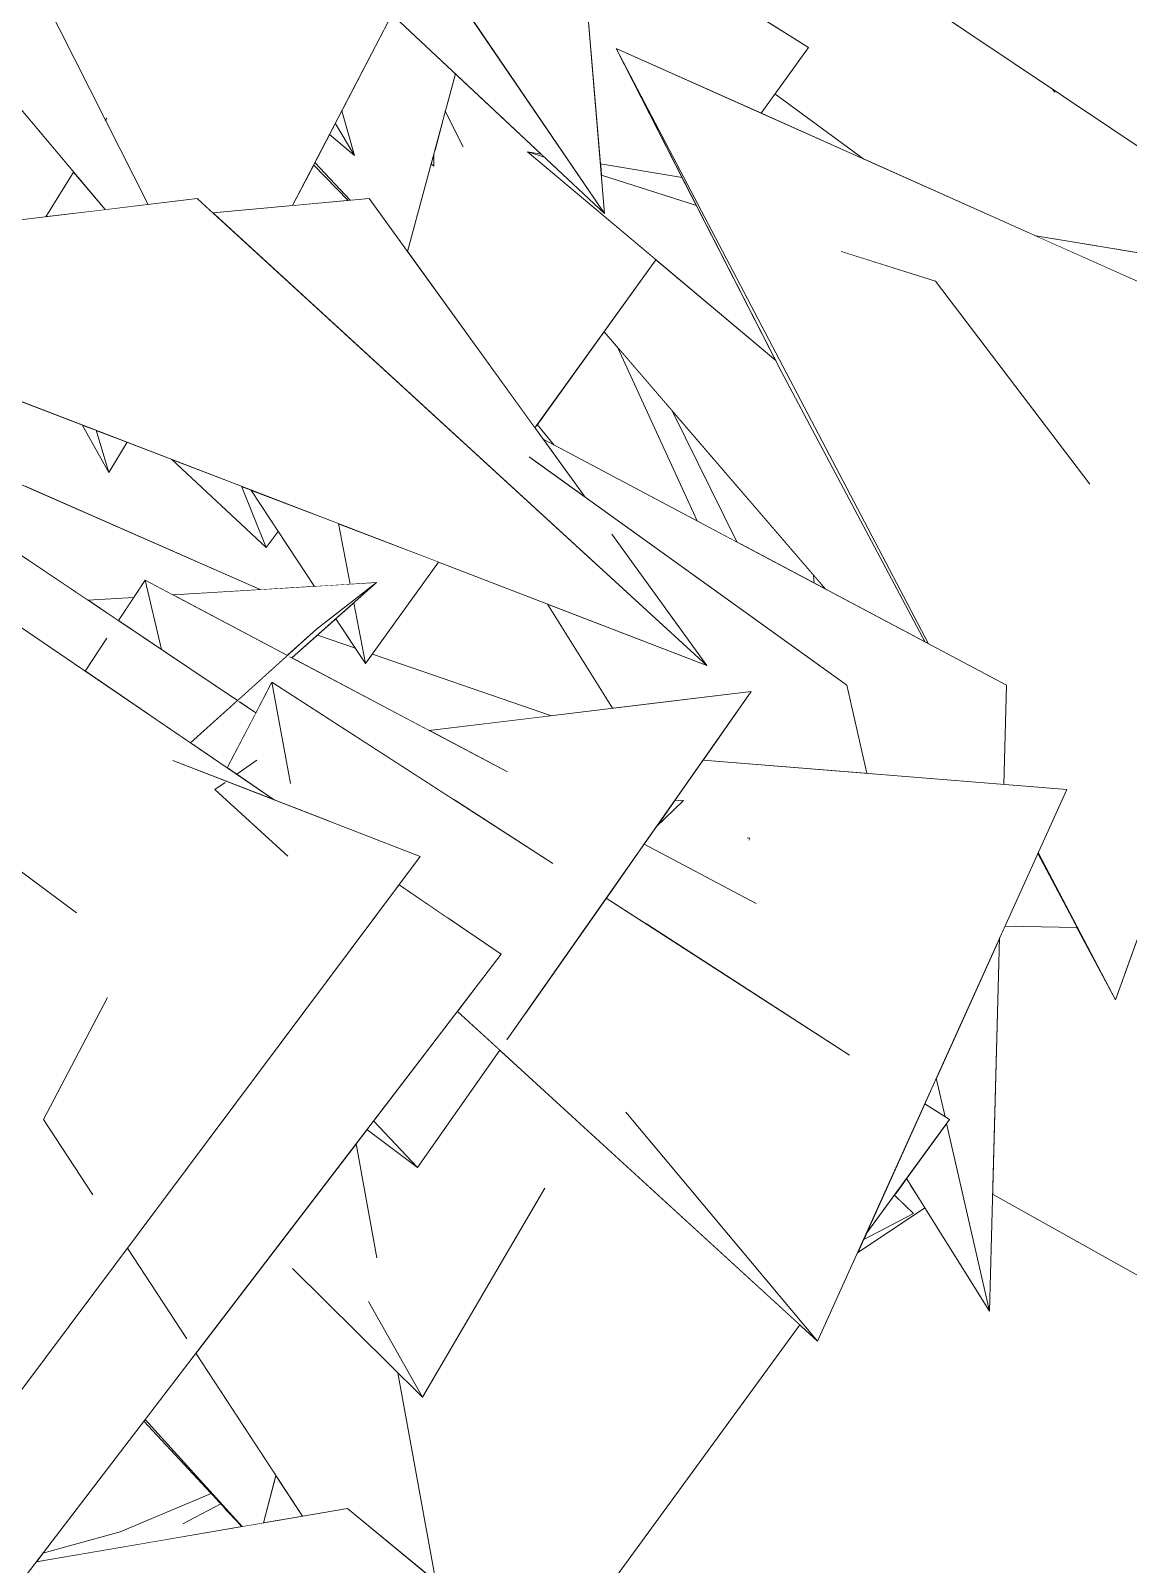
# Model space of a CAD drawing. Header units: millimetres. Extents: x -9413 to 8527, y -300 to 11224.
# Drawn here: x -5366 to -4961, y 4962 to 5527 of the extents above; entities that cross this region are included whole.
import ezdxf

# ---------------------------------------------------------------- set-up
doc = ezdxf.new("R2010")
doc.units = ezdxf.units.MM
doc.header["$MEASUREMENT"] = 0
doc.linetypes.add('Wipeout_Contour', pattern=[1000, 0, -1000])
doc.layers.add('Interior - Furniture', color=7, linetype='Continuous')
doc.layers.add('Interior - Furniture _Pen_No__4', color=7, linetype='Continuous', lineweight=20, true_color=0x029e21)

# ---------------------------------------------------------------- blocks, each defined once
blk = doc.blocks.new('Section Elem_40_6')
at = {"color": 254, "linetype": 'Wipeout_Contour', "lineweight": 0, "ltscale": 68981.614428}
blk.add_wipeout([(-5178.39, 5638.13), (-5452.66, 5720.35), (-5338.55, 5494.6), (-5337.96, 5494.98), (-5338.39, 5494.28), (-5322.71, 5463.26), (-5304.58, 5465.43), (-5298.88, 5460.2), (-5269.49, 5462.87)], dxfattribs=at).dxf.layer = 'Interior - Furniture'
at = {"color": 254, "linetype": 'Wipeout_Contour', "lineweight": 0, "ltscale": 37129.976056}
blk.add_wipeout([(-4837.62, 5581.56), (-5038.89, 5595.67), (-5034.71, 5588.12), (-4989.06, 5581.56), (-4796.41, 5376.5)], dxfattribs=at).dxf.layer = 'Interior - Furniture'
at = {"color": 254, "linetype": 'Wipeout_Contour', "lineweight": 0, "ltscale": 22719.400496}
blk.add_wipeout([(-5330.45, 5375.66), (-5341.88, 5380.06), (-5337.18, 5364.52)], dxfattribs=at).dxf.layer = 'Interior - Furniture'
at = {"color": 254, "linetype": 'Wipeout_Contour', "lineweight": 0, "ltscale": 22397.922473}
blk.add_wipeout([(-5260.33, 5304.57), (-5246.32, 5299.76), (-5253.52, 5310.63)], dxfattribs=at).dxf.layer = 'Interior - Furniture'
at = {"color": 254, "linetype": 'Wipeout_Contour', "lineweight": 0, "ltscale": 29335.415178}
blk.add_wipeout([(-5128.76, 5243.43), (-5135.55, 5233.75), (-5125.43, 5243.6), (-5128.5, 5243.8)], dxfattribs=at).dxf.layer = 'Interior - Furniture'
at = {"color": 254, "linetype": 'Wipeout_Contour', "lineweight": 0, "ltscale": 57250.868148}
blk.add_wipeout([(-5011.44, 5098.62), (-4847.29, 5006.56), (-4916.07, 5195.55), (-4956.72, 5196.35), (-4966.1, 5170.15), (-4980.29, 5196.82), (-5006.86, 5197.35), (-5008.84, 5192.97)], dxfattribs=at).dxf.layer = 'Interior - Furniture'
at = {"color": 254, "linetype": 'Wipeout_Contour', "lineweight": 0, "ltscale": 28696.378187}
blk.add_wipeout([(-5043.18, 5104.35), (-5047.66, 5098.22), (-5047.64, 5098.19), (-5041.67, 5101.93)], dxfattribs=at).dxf.layer = 'Interior - Furniture'
at = {"color": 254, "linetype": 'Wipeout_Contour', "lineweight": 0, "ltscale": 21792.458096}
blk.add_wipeout([(-5276.22, 4992.75), (-5274.74, 4993.54), (-5275.66, 4994.94)], dxfattribs=at).dxf.layer = 'Interior - Furniture'
at = {"color": 254, "linetype": 'Wipeout_Contour', "lineweight": 0, "ltscale": 36467.861479}
blk.add_wipeout([(-5363.99, 4963.03), (-5317.96, 4970.94), (-5316.61, 4972.24), (-5332.97, 4974.11), (-5361.5, 4966.28)], dxfattribs=at).dxf.layer = 'Interior - Furniture'
at = {"color": 254, "linetype": 'Wipeout_Contour', "lineweight": 0, "ltscale": 54017.126038}
blk.add_wipeout([(-5452.66, 5720.35), (-5487.18, 5638.13), (-5338.58, 5461.36), (-5322.71, 5463.26), (-5338.39, 5494.28), (-5338.48, 5494.14), (-5338.55, 5494.6)], dxfattribs=at).dxf.layer = 'Interior - Furniture'
at = {"color": 254, "linetype": 'Wipeout_Contour', "lineweight": 0, "ltscale": 22290.196887}
blk.add_wipeout([(-4796.41, 5376.5), (-4989.06, 5581.56), (-5133.53, 5602.31)], dxfattribs=at).dxf.layer = 'Interior - Furniture'
at = {"color": 254, "linetype": 'Wipeout_Contour', "lineweight": 0, "ltscale": 22791.486115}
blk.add_wipeout([(-5251.33, 5497.8), (-5253.74, 5493.16), (-5246.6, 5481.28)], dxfattribs=at).dxf.layer = 'Interior - Furniture'
at = {"color": 254, "linetype": 'Wipeout_Contour', "lineweight": 0, "ltscale": 22698.419892}
blk.add_wipeout([(-5218.41, 5478.25), (-5217.37, 5477.38), (-5217.43, 5481.89)], dxfattribs=at).dxf.layer = 'Interior - Furniture'
at = {"color": 254, "linetype": 'Wipeout_Contour', "lineweight": 0, "ltscale": 22735.790428}
blk.add_wipeout([(-5347.01, 5382.04), (-5337.18, 5364.52), (-5341.88, 5380.06)], dxfattribs=at).dxf.layer = 'Interior - Furniture'
at = {"color": 254, "linetype": 'Wipeout_Contour', "lineweight": 0, "ltscale": 44817.014732}
blk.add_wipeout([(-5215.7, 5331.47), (-5252.57, 5345.67), (-5248.24, 5323.33), (-5238.59, 5323.92), (-5246.92, 5316.51), (-5242.58, 5294.09)], dxfattribs=at).dxf.layer = 'Interior - Furniture'
at = {"color": 254, "linetype": 'Wipeout_Contour', "lineweight": 0, "ltscale": 28680.060169}
blk.add_wipeout([(-5041.67, 5101.93), (-5047.64, 5098.19), (-5042.55, 5093.35), (-5037.9, 5095.91)], dxfattribs=at).dxf.layer = 'Interior - Furniture'
at = {"color": 254, "linetype": 'Wipeout_Contour', "lineweight": 0, "ltscale": 29031.374898}
blk.add_wipeout([(-5280.16, 4977.44), (-5265.85, 4979.9), (-5274.74, 4993.54), (-5276.22, 4992.75)], dxfattribs=at).dxf.layer = 'Interior - Furniture'
at = {"color": 254, "linetype": 'Wipeout_Contour', "lineweight": 0, "ltscale": 21845.395353}
blk.add_wipeout([(-5299.44, 4988.25), (-5332.97, 4974.11), (-5297.11, 4985.75)], dxfattribs=at).dxf.layer = 'Interior - Furniture'
at = {"color": 254, "linetype": 'Wipeout_Contour', "lineweight": 0, "ltscale": 38628.004984}
blk.add_wipeout([(-5408.6, 5544.65), (-5570.69, 5529.6), (-5483.66, 5444), (-5360.35, 5458.75), (-5350.2, 5475.18)], dxfattribs=at).dxf.layer = 'Interior - Furniture'
at = {"color": 254, "linetype": 'Wipeout_Contour', "lineweight": 0, "ltscale": 22982.214425}
blk.add_wipeout([(-5338.55, 5494.6), (-5338.48, 5494.14), (-5337.96, 5494.98)], dxfattribs=at).dxf.layer = 'Interior - Furniture'
at = {"color": 254, "linetype": 'Wipeout_Contour', "lineweight": 0, "ltscale": 22788.158554}
blk.add_wipeout([(-5253.74, 5493.16), (-5255.91, 5488.99), (-5246.6, 5481.28)], dxfattribs=at).dxf.layer = 'Interior - Furniture'
at = {"color": 254, "linetype": 'Wipeout_Contour', "lineweight": 0, "ltscale": 22706.815289}
blk.add_wipeout([(-5213.17, 5497.68), (-5217.09, 5483.12), (-5206.6, 5484.47)], dxfattribs=at).dxf.layer = 'Interior - Furniture'
at = {"color": 254, "linetype": 'Wipeout_Contour', "lineweight": 0, "ltscale": 21997.558098}
blk.add_wipeout([(-4894.3, 5434.94), (-4995.45, 5451.66), (-4890.54, 5404.82)], dxfattribs=at).dxf.layer = 'Interior - Furniture'
at = {"color": 254, "linetype": 'Wipeout_Contour', "lineweight": 0, "ltscale": 75471.008816}
blk.add_wipeout([(-5347.01, 5382.04), (-5371.76, 5391.57), (-5368.02, 5359.41), (-5281.39, 5321.32), (-5261.38, 5322.53), (-5274.76, 5342.77), (-5279.25, 5336.91), (-5313.91, 5369.29), (-5330.45, 5375.66), (-5337.18, 5364.52)], dxfattribs=at).dxf.layer = 'Interior - Furniture'
at = {"color": 254, "linetype": 'Wipeout_Contour', "lineweight": 0, "ltscale": 22390.602402}
blk.add_wipeout([(-5253.52, 5310.63), (-5242.58, 5294.09), (-5246.92, 5316.51)], dxfattribs=at).dxf.layer = 'Interior - Furniture'
at = {"color": 254, "linetype": 'Wipeout_Contour', "lineweight": 0, "ltscale": 43001.179403}
blk.add_wipeout([(-5061.25, 5076.96), (-5036.44, 5093.57), (-5037.9, 5095.91), (-5042.55, 5093.35), (-5040.61, 5091.5), (-5059.1, 5081.72)], dxfattribs=at).dxf.layer = 'Interior - Furniture'
at = {"color": 254, "linetype": 'Wipeout_Contour', "lineweight": 0, "ltscale": 36397.217788}
blk.add_wipeout([(-5297.11, 4985.75), (-5332.97, 4974.11), (-5316.61, 4972.24), (-5309.9, 4977.08), (-5295.92, 4984.47)], dxfattribs=at).dxf.layer = 'Interior - Furniture'
at = {"layer": 'Interior - Furniture _Pen_No__4', "linetype": 'Continuous'}
for p, q in [((-5452.66, 5720.35), (-5338.54, 5494.57)), ((-5338.49, 5494.12), (-5337.93, 5495.03))]:
    blk.add_line(p, q, dxfattribs=at)
at = {"color": 254, "linetype": 'Wipeout_Contour', "lineweight": 0, "ltscale": 45528.140984}
blk.add_wipeout([(-5203.85, 5532.25), (-5154.45, 5459.97), (-5164.09, 5575.59), (-5183.31, 5580.17), (-5191.43, 5549.56), (-5197.09, 5557.35)], dxfattribs=at).dxf.layer = 'Interior - Furniture'
at = {"color": 254, "linetype": 'Wipeout_Contour', "lineweight": 0, "ltscale": 30345.408613}
blk.add_wipeout([(-5261.71, 5477.83), (-5248.97, 5464.73), (-5248.24, 5464.79), (-5261.26, 5478.7)], dxfattribs=at).dxf.layer = 'Interior - Furniture'
at = {"color": 254, "linetype": 'Wipeout_Contour', "lineweight": 0, "ltscale": 22159.588677}
blk.add_wipeout([(-5032.49, 5434.94), (-5067.18, 5445.95), (-4975.68, 5360.18)], dxfattribs=at).dxf.layer = 'Interior - Furniture'
at = {"color": 254, "linetype": 'Wipeout_Contour', "lineweight": 0, "ltscale": 29979.956924}
blk.add_wipeout([(-5252.57, 5345.67), (-5284.91, 5358.12), (-5261.38, 5322.53), (-5248.24, 5323.33)], dxfattribs=at).dxf.layer = 'Interior - Furniture'
at = {"color": 254, "linetype": 'Wipeout_Contour', "lineweight": 0, "ltscale": 52106.367868}
blk.add_wipeout([(-5269.72, 5296.21), (-5219.06, 5269.43), (-5174.02, 5274.88), (-5240.05, 5297.6), (-5242.58, 5294.09), (-5246.32, 5299.76), (-5260.33, 5304.57)], dxfattribs=at).dxf.layer = 'Interior - Furniture'
at = {"color": 254, "linetype": 'Wipeout_Contour', "lineweight": 0, "ltscale": 28680.619604}
blk.add_wipeout([(-5059.1, 5081.72), (-5040.61, 5091.5), (-5047.66, 5098.22), (-5058.13, 5083.88)], dxfattribs=at).dxf.layer = 'Interior - Furniture'
at = {"color": 254, "linetype": 'Wipeout_Contour', "lineweight": 0, "ltscale": 43658.254834}
blk.add_wipeout([(-5316.61, 4972.24), (-5317.96, 4970.94), (-5317.18, 4971.08), (-5294.58, 4983.04), (-5295.92, 4984.47), (-5309.9, 4977.08)], dxfattribs=at).dxf.layer = 'Interior - Furniture'
at = {"color": 254, "linetype": 'Wipeout_Contour', "lineweight": 0, "ltscale": 37982.470488}
blk.add_wipeout([(-5232.68, 5533.67), (-5231.98, 5532.43), (-5154.45, 5459.97), (-5220.65, 5556.82), (-5228.29, 5542.12)], dxfattribs=at).dxf.layer = 'Interior - Furniture'
at = {"color": 254, "linetype": 'Wipeout_Contour', "lineweight": 0, "ltscale": 21542.205038}
blk.add_wipeout([(-5036.43, 5131.91), (-5058.13, 5083.88), (-5027.35, 5126.05)], dxfattribs=at).dxf.layer = 'Interior - Furniture'
at = {"color": 254, "linetype": 'Wipeout_Contour', "lineweight": 0, "ltscale": 21811.103247}
blk.add_wipeout([(-5294.58, 4983.04), (-5317.18, 4971.08), (-5288.11, 4976.08)], dxfattribs=at).dxf.layer = 'Interior - Furniture'
at = {"color": 254, "linetype": 'Wipeout_Contour', "lineweight": 0, "ltscale": 75897.195211}
blk.add_wipeout([(-5261.26, 5478.7), (-5248.24, 5464.79), (-5241.23, 5465.43), (-5227.12, 5445.92), (-5209.47, 5511.4), (-5231.98, 5532.43), (-5232.68, 5533.67), (-5251.33, 5497.8), (-5246.6, 5481.28), (-5255.91, 5488.99)], dxfattribs=at).dxf.layer = 'Interior - Furniture'
at = {"color": 254, "linetype": 'Wipeout_Contour', "lineweight": 0, "ltscale": 22624.25169}
blk.add_wipeout([(-5177.8, 5481.8), (-5182.82, 5482.63), (-5176.57, 5480.64)], dxfattribs=at).dxf.layer = 'Interior - Furniture'
at = {"color": 254, "linetype": 'Wipeout_Contour', "lineweight": 0, "ltscale": 30029.109444}
blk.add_wipeout([(-5155.97, 5478.19), (-5155.62, 5474), (-5120.62, 5462.9), (-5125.91, 5473.22)], dxfattribs=at).dxf.layer = 'Interior - Furniture'
at = {"color": 254, "linetype": 'Wipeout_Contour', "lineweight": 0, "ltscale": 50271.068948}
blk.add_wipeout([(-5023.63, 5160.23), (-5032.19, 5141.28), (-5028.96, 5127.09), (-5027.35, 5126.05), (-5028.39, 5124.61), (-5012.63, 5055.49), (-5008.84, 5192.97)], dxfattribs=at).dxf.layer = 'Interior - Furniture'
at = {"color": 254, "linetype": 'Wipeout_Contour', "lineweight": 0, "ltscale": 43715.365054}
blk.add_wipeout([(-5323.83, 5015.5), (-5287.99, 4976.1), (-5280.16, 4977.44), (-5275.66, 4994.94), (-5295.65, 5025.58), (-5305.07, 5040.01)], dxfattribs=at).dxf.layer = 'Interior - Furniture'
at = {"layer": 'Interior - Furniture _Pen_No__4', "linetype": 'Continuous'}
for p, q in [((-5246.6, 5481.28), (-5253.74, 5493.16)), ((-5246.6, 5481.28), (-5251.33, 5497.8)), ((-5255.91, 5488.99), (-5246.6, 5481.28))]:
    blk.add_line(p, q, dxfattribs=at)
at = {"color": 254, "linetype": 'Wipeout_Contour', "lineweight": 0, "ltscale": 45025.806324}
blk.add_wipeout([(-5182.82, 5482.63), (-5091.4, 5405.8), (-5120.62, 5462.9), (-5155.62, 5474), (-5154.45, 5459.97), (-5176.57, 5480.64)], dxfattribs=at).dxf.layer = 'Interior - Furniture'
at = {"color": 254, "linetype": 'Wipeout_Contour', "lineweight": 0, "ltscale": 22762.601996}
blk.add_wipeout([(-5261.71, 5477.83), (-5269.49, 5462.87), (-5248.97, 5464.73)], dxfattribs=at).dxf.layer = 'Interior - Furniture'
at = {"color": 254, "linetype": 'Wipeout_Contour', "lineweight": 0, "ltscale": 21474.537841}
blk.add_wipeout([(-5043.18, 5104.35), (-5012.63, 5055.49), (-5028.39, 5124.61)], dxfattribs=at).dxf.layer = 'Interior - Furniture'
at = {"color": 254, "linetype": 'Wipeout_Contour', "lineweight": 0, "ltscale": 29150.831648}
blk.add_wipeout([(-5323.83, 5015.5), (-5324.26, 5014.93), (-5288.11, 4976.08), (-5287.99, 4976.1)], dxfattribs=at).dxf.layer = 'Interior - Furniture'
at = {"color": 254, "linetype": 'Wipeout_Contour', "lineweight": 0, "ltscale": 90575.396882}
blk.add_wipeout([(-5227.12, 5445.92), (-5180.12, 5380.96), (-5135.57, 5442.91), (-5182.82, 5482.63), (-5177.8, 5481.8), (-5209.47, 5511.4), (-5213.17, 5497.68), (-5206.6, 5484.47), (-5217.09, 5483.12), (-5217.43, 5481.89), (-5217.37, 5477.38), (-5218.41, 5478.25)], dxfattribs=at).dxf.layer = 'Interior - Furniture'
at = {"color": 254, "linetype": 'Wipeout_Contour', "lineweight": 0, "ltscale": 51434.791678}
blk.add_wipeout([(-5330.34, 5078.73), (-5378.13, 5014.85), (-5372.5, 4951.9), (-5192.62, 5186.95), (-5230.23, 5212.55), (-5314.64, 5099.72), (-5308.49, 5045.25)], dxfattribs=at).dxf.layer = 'Interior - Furniture'
at = {"color": 254, "linetype": 'Wipeout_Contour', "lineweight": 0, "ltscale": 21566.23637}
blk.add_wipeout([(-5032.19, 5141.28), (-5036.43, 5131.91), (-5028.96, 5127.09)], dxfattribs=at).dxf.layer = 'Interior - Furniture'
at = {"layer": 'Interior - Furniture _Pen_No__4', "linetype": 'Continuous'}
for p, q in [((-5206.59, 5484.45), (-5213.17, 5497.68)), ((-5217.37, 5477.38), (-5217.43, 5481.89)), ((-5177.8, 5481.8), (-5182.82, 5482.63)), ((-5176.57, 5480.64), (-5182.82, 5482.63)), ((-5218.41, 5478.25), (-5217.37, 5477.38)), ((-5361.5, 4966.28), (-5332.97, 4974.11))]:
    blk.add_line(p, q, dxfattribs=at)
at = {"color": 254, "linetype": 'Wipeout_Contour', "lineweight": 0, "ltscale": 45167.705878}
blk.add_wipeout([(-5079.34, 5521.11), (-5163.96, 5574.1), (-5155.97, 5478.19), (-5125.91, 5473.22), (-5150.24, 5520.77), (-5096.76, 5496.89)], dxfattribs=at).dxf.layer = 'Interior - Furniture'
at = {"color": 254, "linetype": 'Wipeout_Contour', "lineweight": 0, "ltscale": 52233.965348}
blk.add_wipeout([(-5298.88, 5460.2), (-5121.36, 5297.59), (-5116.74, 5293.36), (-5151.74, 5341.73), (-5182.19, 5370.2), (-5161.64, 5355.42), (-5241.23, 5465.43)], dxfattribs=at).dxf.layer = 'Interior - Furniture'
at = {"color": 254, "linetype": 'Wipeout_Contour', "lineweight": 0, "ltscale": 22234.598268}
blk.add_wipeout([(-5337.72, 5171.06), (-5361.21, 5126.05), (-5343.12, 5098.32)], dxfattribs=at).dxf.layer = 'Interior - Furniture'
at = {"color": 254, "linetype": 'Wipeout_Contour', "lineweight": 0, "ltscale": 29286.920291}
blk.add_wipeout([(-5239.58, 5125.58), (-5223.43, 5108.44), (-5193.11, 5151.67), (-5208.7, 5165.93)], dxfattribs=at).dxf.layer = 'Interior - Furniture'
at = {"color": 254, "linetype": 'Wipeout_Contour', "lineweight": 0, "ltscale": 22051.908209}
blk.add_wipeout([(-5314.64, 5099.72), (-5330.34, 5078.73), (-5308.49, 5045.25)], dxfattribs=at).dxf.layer = 'Interior - Furniture'
at = {"layer": 'Interior - Furniture _Pen_No__4', "linetype": 'Continuous'}
for p, q in [((-5361.21, 5126.05), (-5337.71, 5171.09)), ((-5343.11, 5098.3), (-5361.21, 5126.05)), ((-5308.47, 5045.22), (-5330.34, 5078.73))]:
    blk.add_line(p, q, dxfattribs=at)
at = {"color": 254, "linetype": 'Wipeout_Contour', "lineweight": 0, "ltscale": 22452.101384}
blk.add_wipeout([(-5091.65, 5503.99), (-5096.76, 5496.89), (-5058.93, 5480)], dxfattribs=at).dxf.layer = 'Interior - Furniture'
at = {"color": 254, "linetype": 'Wipeout_Contour', "lineweight": 0, "ltscale": 45696.217693}
blk.add_wipeout([(-5502.15, 5441.78), (-5423.89, 5411.64), (-5412.66, 5422.1), (-5417.62, 5409.23), (-5116.74, 5293.36), (-5304.58, 5465.43)], dxfattribs=at).dxf.layer = 'Interior - Furniture'
at = {"color": 254, "linetype": 'Wipeout_Contour', "lineweight": 0, "ltscale": 66242.387723}
blk.add_wipeout([(-5219.06, 5269.43), (-5190.25, 5254.2), (-5210.24, 5244.12), (-5173.59, 5220.46), (-5212.53, 5200.51), (-5192.62, 5186.95), (-5202.33, 5174.25), (-5190.46, 5155.46), (-5100.46, 5283.78)], dxfattribs=at).dxf.layer = 'Interior - Furniture'
at = {"color": 254, "linetype": 'Wipeout_Contour', "lineweight": 0, "ltscale": 21965.09562}
blk.add_wipeout([(-5242.07, 5122.34), (-5223.43, 5108.44), (-5239.58, 5125.58)], dxfattribs=at).dxf.layer = 'Interior - Furniture'
at = {"layer": 'Interior - Furniture _Pen_No__4', "linetype": 'Continuous'}
for p, q in [((-5269.49, 5462.87), (-5178.39, 5638.13)), ((-5154.45, 5459.97), (-5164.09, 5575.59)), ((-5154.45, 5459.97), (-5220.65, 5556.82)), ((-5232.01, 5532.46), (-5154.45, 5459.97)), ((-5227.12, 5445.92), (-5209.47, 5511.4)), ((-5248.97, 5464.73), (-5261.71, 5477.83)), ((-5261.26, 5478.7), (-5248.24, 5464.79)), ((-5241.23, 5465.43), (-5298.88, 5460.2))]:
    blk.add_line(p, q, dxfattribs=at)
at = {"color": 254, "linetype": 'Wipeout_Contour', "lineweight": 0, "ltscale": 81876.658669}
blk.add_wipeout([(-5043.43, 5541.96), (-5107.63, 5538.82), (-5079.34, 5521.11), (-5091.65, 5503.99), (-5058.93, 5480), (-4995.45, 5451.66), (-4907.56, 5437.13), (-4949.9, 5479.31), (-4988.43, 5505.12), (-4988.49, 5504.59), (-4989.39, 5505.76)], dxfattribs=at).dxf.layer = 'Interior - Furniture'
at = {"color": 254, "linetype": 'Wipeout_Contour', "lineweight": 0, "ltscale": 22942.729826}
blk.add_wipeout([(-5360.35, 5458.75), (-5338.58, 5461.36), (-5350.2, 5475.18)], dxfattribs=at).dxf.layer = 'Interior - Furniture'
at = {"color": 254, "linetype": 'Wipeout_Contour', "lineweight": 0, "ltscale": 59908.293894}
blk.add_wipeout([(-5276.28, 5243.91), (-5406.52, 5332.56), (-5398.55, 5243.35), (-5383.65, 5231.64), (-5313.54, 5258.39), (-5293.77, 5250.7), (-5293.71, 5250.74), (-5293.61, 5250.64)], dxfattribs=at).dxf.layer = 'Interior - Furniture'
at = {"color": 254, "linetype": 'Wipeout_Contour', "lineweight": 0, "ltscale": 79846.5332}
blk.add_wipeout([(-5242.07, 5122.34), (-5246.04, 5117.14), (-5238.38, 5075.11), (-5176.5, 5100.72), (-5221.6, 5023.77), (-5230.64, 5032.71), (-5216.62, 4955.86), (-5176.06, 4922.3), (-5082.51, 5050.47), (-5193.11, 5151.67), (-5223.43, 5108.44)], dxfattribs=at).dxf.layer = 'Interior - Furniture'
at = {"layer": 'Interior - Furniture _Pen_No__4', "linetype": 'Continuous'}
for p, q in [((-5338.58, 5461.36), (-5487.18, 5638.13)), ((-5338.39, 5494.28), (-5322.71, 5463.26)), ((-5360.35, 5458.75), (-5350.2, 5475.18)), ((-5304.58, 5465.43), (-5502.15, 5441.78)), ((-4894.3, 5434.94), (-4995.45, 5451.66))]:
    blk.add_line(p, q, dxfattribs=at)
at = {"color": 254, "linetype": 'Wipeout_Contour', "lineweight": 0, "ltscale": 22287.780782}
blk.add_wipeout([(-4988.43, 5505.12), (-4988.99, 5505.5), (-4988.49, 5504.59)], dxfattribs=at).dxf.layer = 'Interior - Furniture'
at = {"color": 254, "linetype": 'Wipeout_Contour', "lineweight": 0, "ltscale": 51810.203805}
blk.add_wipeout([(-5277.08, 5287.27), (-5270.26, 5249.92), (-5256.15, 5236.08), (-5222.43, 5222.97), (-5230.23, 5212.55), (-5212.53, 5200.51), (-5173.59, 5220.46)], dxfattribs=at).dxf.layer = 'Interior - Furniture'
at = {"color": 254, "linetype": 'Wipeout_Contour', "lineweight": 0, "ltscale": 30056.88673}
blk.add_wipeout([(-5398.55, 5243.35), (-5430.61, 5263), (-5349.15, 5202.23), (-5383.65, 5231.64)], dxfattribs=at).dxf.layer = 'Interior - Furniture'
at = {"color": 254, "linetype": 'Wipeout_Contour', "lineweight": 0, "ltscale": 65477.421319}
blk.add_wipeout([(-5305.07, 5040.01), (-5265.85, 4979.9), (-5249.16, 4982.77), (-5216.62, 4955.86), (-5230.64, 5032.71), (-5269.53, 5071.13), (-5241.48, 5059.04), (-5238.38, 5075.11), (-5246.04, 5117.14)], dxfattribs=at).dxf.layer = 'Interior - Furniture'
at = {"layer": 'Interior - Furniture _Pen_No__4', "linetype": 'Continuous'}
for p, q in [((-5192.62, 5186.95), (-5230.23, 5212.55)), ((-5223.43, 5108.44), (-5242.07, 5122.34)), ((-5239.58, 5125.58), (-5223.43, 5108.44)), ((-5288.11, 4976.08), (-5324.26, 5014.93)), ((-5323.83, 5015.5), (-5287.99, 4976.1)), ((-5280.16, 4977.44), (-5275.66, 4994.94)), ((-5332.97, 4974.11), (-5299.44, 4988.25)), ((-5309.92, 4977.07), (-5295.92, 4984.47)), ((-5249.16, 4982.77), (-5363.99, 4963.03)), ((-5038.09, 4808.15), (-5249.16, 4982.77))]:
    blk.add_line(p, q, dxfattribs=at)
at = {"color": 254, "linetype": 'Wipeout_Contour', "lineweight": 0, "ltscale": 22288.739087}
blk.add_wipeout([(-4988.99, 5505.5), (-4989.39, 5505.76), (-4988.49, 5504.59)], dxfattribs=at).dxf.layer = 'Interior - Furniture'
at = {"color": 254, "linetype": 'Wipeout_Contour', "lineweight": 0, "ltscale": 51343.675112}
blk.add_wipeout([(-5006.28, 5286.1), (-5177.1, 5376.78), (-5161.64, 5355.42), (-5065.22, 5286.1), (-5057.91, 5254.05), (-5057.82, 5253.65), (-5007.28, 5249.57)], dxfattribs=at).dxf.layer = 'Interior - Furniture'
at = {"color": 254, "linetype": 'Wipeout_Contour', "lineweight": 0, "ltscale": 37276.698453}
blk.add_wipeout([(-5277.08, 5287.27), (-5293.57, 5255.67), (-5290.06, 5253.29), (-5282.59, 5258.51), (-5270.26, 5249.92)], dxfattribs=at).dxf.layer = 'Interior - Furniture'
at = {"color": 254, "linetype": 'Wipeout_Contour', "lineweight": 0, "ltscale": 29132.441822}
blk.add_wipeout([(-5183.72, 5165.06), (-5146.64, 5128.7), (-5064.19, 5149.83), (-5153.82, 5207.7)], dxfattribs=at).dxf.layer = 'Interior - Furniture'
at = {"color": 254, "linetype": 'Wipeout_Contour', "lineweight": 0, "ltscale": 29091.194519}
blk.add_wipeout([(-5238.38, 5075.11), (-5241.48, 5059.04), (-5221.6, 5023.77), (-5176.5, 5100.72)], dxfattribs=at).dxf.layer = 'Interior - Furniture'
at = {"layer": 'Interior - Furniture _Pen_No__4', "linetype": 'Continuous'}
for p, q in [((-4989.39, 5505.76), (-4988.49, 5504.59)), ((-4988.49, 5504.59), (-4988.99, 5505.5)), ((-4988.49, 5504.59), (-4988.43, 5505.12)), ((-5246.04, 5117.14), (-5238.37, 5075.07))]:
    blk.add_line(p, q, dxfattribs=at)
at = {"color": 254, "linetype": 'Wipeout_Contour', "lineweight": 0, "ltscale": 66335.275896}
blk.add_wipeout([(-5182.19, 5370.2), (-5151.74, 5341.73), (-5116.74, 5293.36), (-5175.51, 5315.99), (-5151.51, 5277.6), (-5100.46, 5283.78), (-5118.18, 5258.51), (-5057.82, 5253.65), (-5065.22, 5286.1)], dxfattribs=at).dxf.layer = 'Interior - Furniture'
at = {"color": 254, "linetype": 'Wipeout_Contour', "lineweight": 0, "ltscale": 52643.129281}
blk.add_wipeout([(-5392.14, 5349.2), (-5377.22, 5312.62), (-5345.87, 5291.27), (-5337.88, 5303.42), (-5321.85, 5274.93), (-5307.09, 5264.88), (-5289.79, 5280.48)], dxfattribs=at).dxf.layer = 'Interior - Furniture'
at = {"color": 254, "linetype": 'Wipeout_Contour', "lineweight": 0, "ltscale": 29253.930401}
blk.add_wipeout([(-5139.88, 5227.57), (-5153.82, 5207.7), (-5139.32, 5198.34), (-5098.6, 5205.75)], dxfattribs=at).dxf.layer = 'Interior - Furniture'
at = {"color": 254, "linetype": 'Wipeout_Contour', "lineweight": 0, "ltscale": 21844.160468}
blk.add_wipeout([(-5241.48, 5059.04), (-5269.53, 5071.13), (-5221.6, 5023.77)], dxfattribs=at).dxf.layer = 'Interior - Furniture'
at = {"layer": 'Interior - Furniture _Pen_No__4', "linetype": 'Continuous'}
for p, q in [((-5349.1, 5202.2), (-5430.64, 5263.03)), ((-5221.6, 5023.77), (-5269.55, 5071.16)), ((-5241.5, 5059.06), (-5221.6, 5023.77)), ((-5265.85, 4979.9), (-5305.07, 5040.01)), ((-5230.64, 5032.71), (-5216.62, 4955.86))]:
    blk.add_line(p, q, dxfattribs=at)
at = {"color": 254, "linetype": 'Wipeout_Contour', "lineweight": 0, "ltscale": 37278.401763}
blk.add_wipeout([(-5179.25, 5382.16), (-5173.02, 5374.62), (-5120.31, 5346.64), (-5149.54, 5410.41), (-5154.66, 5416.35)], dxfattribs=at).dxf.layer = 'Interior - Furniture'
at = {"color": 254, "linetype": 'Wipeout_Contour', "lineweight": 0, "ltscale": 30070.044096}
blk.add_wipeout([(-5284.91, 5358.12), (-5288.32, 5359.43), (-5279.25, 5336.91), (-5274.76, 5342.77)], dxfattribs=at).dxf.layer = 'Interior - Furniture'
at = {"color": 254, "linetype": 'Wipeout_Contour', "lineweight": 0, "ltscale": 22067.420649}
blk.add_wipeout([(-5077.46, 5326.69), (-5077.22, 5323.76), (-5073.02, 5321.53)], dxfattribs=at).dxf.layer = 'Interior - Furniture'
at = {"color": 254, "linetype": 'Wipeout_Contour', "lineweight": 0, "ltscale": 29874.54204}
blk.add_wipeout([(-5306.43, 5264.42), (-5293.57, 5255.67), (-5283, 5275.92), (-5289.24, 5280.11)], dxfattribs=at).dxf.layer = 'Interior - Furniture'
at = {"color": 254, "linetype": 'Wipeout_Contour', "lineweight": 0, "ltscale": 80147.571328}
blk.add_wipeout([(-5146.64, 5128.7), (-5075.94, 5044.45), (-4984.12, 5247.7), (-5118.18, 5258.51), (-5128.5, 5243.8), (-5125.43, 5243.6), (-5135.55, 5233.75), (-5139.88, 5227.57), (-5098.6, 5205.75), (-5139.32, 5198.34), (-5064.19, 5149.83)], dxfattribs=at).dxf.layer = 'Interior - Furniture'
at = {"layer": 'Interior - Furniture _Pen_No__4', "linetype": 'Continuous'}
for p, q in [((-5161.64, 5355.42), (-5241.23, 5465.43)), ((-5173.02, 5374.62), (-5179.25, 5382.16)), ((-5057.82, 5253.65), (-5065.22, 5286.1)), ((-5007.28, 5249.57), (-5006.28, 5286.1)), ((-4984.12, 5247.7), (-5118.18, 5258.51)), ((-5135.55, 5233.75), (-5125.43, 5243.6)), ((-5125.43, 5243.6), (-5128.5, 5243.8)), ((-5098.53, 5205.72), (-5139.88, 5227.57)), ((-5100.88, 5229.72), (-5101.85, 5229.86)), ((-5101.27, 5229.05), (-5100.88, 5229.72)), ((-5012.63, 5055.49), (-5008.84, 5192.97)), ((-5028.96, 5127.09), (-5032.19, 5141.28)), ((-5027.35, 5126.05), (-5036.43, 5131.91)), ((-5058.13, 5083.88), (-5027.35, 5126.05)), ((-5012.63, 5055.49), (-5028.39, 5124.61)), ((-5043.18, 5104.35), (-5012.63, 5055.49)), ((-5047.66, 5098.22), (-5040.61, 5091.5)), ((-5011.44, 5098.62), (-4847.29, 5006.56)), ((-5061.25, 5076.96), (-5036.44, 5093.57)), ((-5059.1, 5081.72), (-5040.61, 5091.5))]:
    blk.add_line(p, q, dxfattribs=at)
at = {"color": 254, "linetype": 'Wipeout_Contour', "lineweight": 0, "ltscale": 29698.194552}
blk.add_wipeout([(-5129.53, 5387.16), (-5149.54, 5410.41), (-5120.31, 5346.64), (-5105.76, 5338.91)], dxfattribs=at).dxf.layer = 'Interior - Furniture'
at = {"color": 254, "linetype": 'Wipeout_Contour', "lineweight": 0, "ltscale": 22590.706415}
blk.add_wipeout([(-5313.91, 5369.29), (-5279.25, 5336.91), (-5288.32, 5359.43)], dxfattribs=at).dxf.layer = 'Interior - Furniture'
at = {"color": 254, "linetype": 'Wipeout_Contour', "lineweight": 0, "ltscale": 29984.216547}
blk.add_wipeout([(-5271.37, 5297.09), (-5323.81, 5324.81), (-5317.82, 5299.29), (-5289.79, 5280.48)], dxfattribs=at).dxf.layer = 'Interior - Furniture'
at = {"color": 254, "linetype": 'Wipeout_Contour', "lineweight": 0, "ltscale": 21624.325295}
blk.add_wipeout([(-4994.62, 5224.45), (-4994.79, 5224.07), (-4966.1, 5170.15)], dxfattribs=at).dxf.layer = 'Interior - Furniture'
at = {"color": 254, "linetype": 'Wipeout_Contour', "lineweight": 0, "ltscale": 43728.979657}
blk.add_wipeout([(-5208.7, 5165.93), (-5075.94, 5044.45), (-5146.64, 5128.7), (-5183.72, 5165.06), (-5190.46, 5155.46), (-5202.33, 5174.25)], dxfattribs=at).dxf.layer = 'Interior - Furniture'
at = {"layer": 'Interior - Furniture _Pen_No__4', "linetype": 'Continuous'}
for p, q in [((-4966.1, 5170.15), (-4883.24, 5401.56)), ((-5075.94, 5044.45), (-4984.12, 5247.7)), ((-4966.1, 5170.15), (-4994.79, 5224.07)), ((-4994.62, 5224.45), (-4966.1, 5170.15)), ((-5064.15, 5149.81), (-5153.82, 5207.7)), ((-4980.29, 5196.82), (-5006.86, 5197.35)), ((-5372.5, 4951.9), (-5192.62, 5186.95)), ((-5075.94, 5044.45), (-5208.7, 5165.93)), ((-5223.43, 5108.44), (-5193.11, 5151.67)), ((-5146.67, 5128.73), (-5075.94, 5044.45)), ((-5221.6, 5023.77), (-5176.46, 5100.77)), ((-5176.06, 4922.3), (-5082.51, 5050.47))]:
    blk.add_line(p, q, dxfattribs=at)
at = {"color": 254, "linetype": 'Wipeout_Contour', "lineweight": 0, "ltscale": 29541.406765}
blk.add_wipeout([(-5077.46, 5326.69), (-5129.53, 5387.16), (-5105.76, 5338.91), (-5077.22, 5323.76)], dxfattribs=at).dxf.layer = 'Interior - Furniture'
at = {"color": 254, "linetype": 'Wipeout_Contour', "lineweight": 0, "ltscale": 22539.334561}
blk.add_wipeout([(-5337.88, 5303.42), (-5345.87, 5291.27), (-5321.85, 5274.93)], dxfattribs=at).dxf.layer = 'Interior - Furniture'
at = {"color": 254, "linetype": 'Wipeout_Contour', "lineweight": 0, "ltscale": 44659.271666}
blk.add_wipeout([(-5270.42, 5296.58), (-5288.97, 5279.93), (-5283, 5275.92), (-5277.08, 5287.27), (-5210.24, 5244.12), (-5190.25, 5254.2)], dxfattribs=at).dxf.layer = 'Interior - Furniture'
at = {"layer": 'Interior - Furniture _Pen_No__4', "linetype": 'Continuous'}
for p, q in [((-5345.87, 5291.27), (-5337.87, 5303.43)), ((-5100.46, 5283.78), (-5219.06, 5269.43)), ((-5190.46, 5155.45), (-5100.46, 5283.78))]:
    blk.add_line(p, q, dxfattribs=at)
at = {"color": 254, "linetype": 'Wipeout_Contour', "lineweight": 0, "ltscale": 29595.490836}
blk.add_wipeout([(-5035.01, 5301.36), (-5150.24, 5520.77), (-5089.23, 5401.56), (-5036.27, 5302.03)], dxfattribs=at).dxf.layer = 'Interior - Furniture'
at = {"color": 254, "linetype": 'Wipeout_Contour', "lineweight": 0, "ltscale": 22563.305846}
blk.add_wipeout([(-5333.62, 5309.9), (-5317.82, 5299.29), (-5323.81, 5324.81)], dxfattribs=at).dxf.layer = 'Interior - Furniture'
at = {"color": 254, "linetype": 'Wipeout_Contour', "lineweight": 0, "ltscale": 59781.088874}
blk.add_wipeout([(-5260.59, 5306.81), (-5307.09, 5264.88), (-5306.43, 5264.42), (-5289.24, 5280.11), (-5288.97, 5279.93), (-5270.42, 5296.58), (-5269.72, 5296.21), (-5238.59, 5323.92)], dxfattribs=at).dxf.layer = 'Interior - Furniture'
at = {"color": 254, "linetype": 'Wipeout_Contour', "lineweight": 0, "ltscale": 22334.093131}
blk.add_wipeout([(-5298.06, 5247.7), (-5271.24, 5223.16), (-5294.37, 5250.28)], dxfattribs=at).dxf.layer = 'Interior - Furniture'
at = {"layer": 'Interior - Furniture _Pen_No__4', "linetype": 'Continuous'}
for p, q in [((-5079.34, 5521.11), (-5163.96, 5574.1)), ((-5096.76, 5496.89), (-5079.34, 5521.11)), ((-5058.93, 5480), (-5091.65, 5503.99)), ((-5125.91, 5473.22), (-5155.97, 5478.19)), ((-5120.62, 5462.9), (-5155.62, 5474)), ((-4975.66, 5360.14), (-5032.49, 5434.94)), ((-5283, 5275.92), (-5289.24, 5280.11)), ((-5385.14, 5005.48), (-5222.43, 5222.97))]:
    blk.add_line(p, q, dxfattribs=at)
at = {"color": 254, "linetype": 'Wipeout_Contour', "lineweight": 0, "ltscale": 44472.869956}
blk.add_wipeout([(-5154.66, 5416.35), (-5073.02, 5321.53), (-5036.27, 5302.03), (-5089.23, 5401.56), (-5091.4, 5405.8), (-5135.57, 5442.91)], dxfattribs=at).dxf.layer = 'Interior - Furniture'
at = {"color": 254, "linetype": 'Wipeout_Contour', "lineweight": 0, "ltscale": 29933.385358}
blk.add_wipeout([(-5238.59, 5323.92), (-5313.52, 5319.37), (-5271.37, 5297.09), (-5260.59, 5306.81)], dxfattribs=at).dxf.layer = 'Interior - Furniture'
at = {"color": 254, "linetype": 'Wipeout_Contour', "lineweight": 0, "ltscale": 22594.128313}
blk.add_wipeout([(-5344.87, 5317.46), (-5333.62, 5309.9), (-5327.97, 5318.49)], dxfattribs=at).dxf.layer = 'Interior - Furniture'
at = {"color": 254, "linetype": 'Wipeout_Contour', "lineweight": 0, "ltscale": 37205.962084}
blk.add_wipeout([(-5282.59, 5258.51), (-5290.06, 5253.29), (-5276.28, 5243.91), (-5256.15, 5236.08), (-5270.26, 5249.92)], dxfattribs=at).dxf.layer = 'Interior - Furniture'
at = {"color": 254, "linetype": 'Wipeout_Contour', "lineweight": 0, "ltscale": 22368.195653}
blk.add_wipeout([(-5293.71, 5250.74), (-5293.77, 5250.7), (-5293.61, 5250.64)], dxfattribs=at).dxf.layer = 'Interior - Furniture'
at = {"layer": 'Interior - Furniture _Pen_No__4', "linetype": 'Continuous'}
for p, q in [((-5133.53, 5602.31), (-4796.41, 5376.5)), ((-4883.24, 5401.56), (-5150.24, 5520.77)), ((-5089.23, 5401.56), (-5150.24, 5520.77)), ((-5150.24, 5520.77), (-5035.01, 5301.36)), ((-5182.82, 5482.63), (-5091.4, 5405.8)), ((-5180.12, 5380.96), (-5135.57, 5442.91)), ((-5032.49, 5434.94), (-5067.2, 5445.95)), ((-5154.66, 5416.35), (-5073.02, 5321.53)), ((-5149.54, 5410.41), (-5120.31, 5346.64)), ((-5036.27, 5302.03), (-5089.23, 5401.56)), ((-5129.53, 5387.16), (-5105.76, 5338.91)), ((-5006.28, 5286.1), (-5177.1, 5376.78)), ((-5065.22, 5286.1), (-5182.25, 5370.23)), ((-5252.57, 5345.67), (-5248.24, 5323.33)), ((-5116.74, 5293.36), (-5151.76, 5341.77)), ((-5242.58, 5294.09), (-5215.7, 5331.47)), ((-5238.59, 5323.92), (-5269.72, 5296.21)), ((-5260.59, 5306.81), (-5238.59, 5323.92)), ((-5077.22, 5323.76), (-5077.46, 5326.69)), ((-5246.92, 5316.51), (-5242.58, 5294.09)), ((-5175.51, 5315.99), (-5151.51, 5277.6)), ((-5307.09, 5264.88), (-5260.59, 5306.81)), ((-5242.58, 5294.09), (-5253.52, 5310.63)), ((-5246.32, 5299.76), (-5260.33, 5304.57)), ((-5190.23, 5254.19), (-5270.42, 5296.58)), ((-5174.02, 5274.88), (-5240.05, 5297.6)), ((-5293.57, 5255.67), (-5277.08, 5287.27)), ((-5173.57, 5220.45), (-5277.08, 5287.27)), ((-5277.08, 5287.27), (-5270.26, 5249.91)), ((-5222.43, 5222.97), (-5313.64, 5258.43)), ((-5290.06, 5253.29), (-5282.59, 5258.51)), ((-5298.06, 5247.7), (-5294.36, 5250.28)), ((-5293.77, 5250.7), (-5293.7, 5250.75)), ((-5271.22, 5223.14), (-5298.06, 5247.7))]:
    blk.add_line(p, q, dxfattribs=at)
at = {"color": 254, "linetype": 'Wipeout_Contour', "lineweight": 0, "ltscale": 128853.02599}
blk.add_wipeout([(-5442.54, 5363.97), (-5461.53, 5322.22), (-5418.97, 5319.95), (-5406.52, 5332.56), (-5385.36, 5318.15), (-5379.35, 5317.83), (-5392.14, 5349.2), (-5344.87, 5317.46), (-5327.97, 5318.49), (-5323.81, 5324.81), (-5313.52, 5319.37), (-5307.21, 5319.75), (-5281.39, 5321.32), (-5410.28, 5377.99), (-5412.65, 5374.16), (-5426.98, 5384.95), (-5428.49, 5381.04)], dxfattribs=at).dxf.layer = 'Interior - Furniture'
at = {"layer": 'Interior - Furniture _Pen_No__4', "linetype": 'Continuous'}
for p, q in [((-5116.74, 5293.36), (-5304.58, 5465.43)), ((-5417.62, 5409.23), (-5116.74, 5293.36)), ((-5337.18, 5364.52), (-5347.01, 5382.04)), ((-5341.88, 5380.06), (-5337.18, 5364.52)), ((-5281.39, 5321.32), (-5410.28, 5377.99)), ((-5337.18, 5364.52), (-5330.45, 5375.66)), ((-5279.25, 5336.91), (-5313.91, 5369.29)), ((-5288.32, 5359.43), (-5279.25, 5336.91)), ((-5261.38, 5322.53), (-5284.91, 5358.12)), ((-5289.79, 5280.48), (-5392.14, 5349.2)), ((-5279.25, 5336.91), (-5274.76, 5342.77)), ((-5276.28, 5243.91), (-5406.52, 5332.56)), ((-5333.62, 5309.9), (-5323.81, 5324.81)), ((-5271.37, 5297.09), (-5323.81, 5324.81)), ((-5323.81, 5324.81), (-5317.82, 5299.29)), ((-5313.52, 5319.37), (-5238.59, 5323.92)), ((-5344.87, 5317.46), (-5327.97, 5318.49))]:
    blk.add_line(p, q, dxfattribs=at)

msp = doc.modelspace()

# ---------------------------------------------------------------- block references
at = {"layer": 'Interior - Furniture'}
msp.add_blockref('Section Elem_40_6', (0, 0), dxfattribs=at)

doc.saveas('drawing.dxf')
